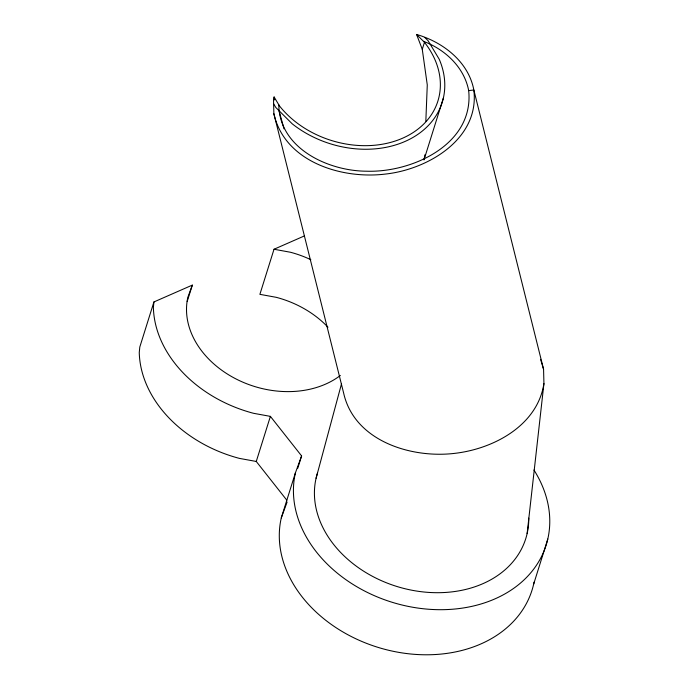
<?xml version="1.0" encoding="UTF-8"?>
<svg xmlns="http://www.w3.org/2000/svg" width="689" height="689" viewBox="0 0 689 689"><rect width="100%" height="100%" fill="white"/><g stroke="black" fill="none" stroke-linecap="round" stroke-linejoin="round"><path stroke-width="1.03" d="M425.836 121.169L427.275 84.936L422.271 49.332L416.578 34.45C443.001 42.115 468.529 61.683 473.843 90.001L543.569 369.252L543.931 383.566L527.119 533.622M187.184 301.498L192.326 285.108L153.923 301.954L153.38 307.466A123.805 95.53 17.4 0 0 253.604 413.314L270.389 416.371L301.61 455.929L297.76 468.227M424.958 154.715L423.976 159.926L443.354 98.096M416.578 34.45L424.467 42.313A90.044 69.477 17.4 0 1 402.557 138.222A90.044 69.477 17.4 0 1 279.484 105.934L274.101 96.977L273.507 99.371L273.869 113.685L343.604 392.937C354.258 441.141 411.471 458.762 455.283 453.293C493.927 448.694 537.463 425.414 543.931 383.566M316.079 478.261L341.443 384.074M153.923 301.954L139.798 347.041L139.256 352.553A123.805 95.53 17.4 0 0 239.471 458.4L256.265 461.458L286.813 500.18M304.538 235.862L274.015 249.254L259.891 294.341L276.263 297.329A90.044 69.477 17.4 0 1 327.964 327.206M256.265 461.458L270.389 416.371M422.271 49.332L424.467 42.313M534.096 582.102A130.557 100.74 17.4 0 1 386.305 649.701A130.557 100.74 17.4 0 1 281.276 517.93L295.409 472.843L301.61 455.929M533.656 584.134L547.789 539.039M192.326 285.108L187.873 297.235A90.044 69.477 17.4 0 0 235.922 378.907A90.044 69.477 17.4 0 0 340.349 375.479M281.276 517.93L287.115 502.014M423.494 41.331C445.094 49.453 464.274 67.281 468.684 90.612L473.843 90.001C479.742 138.911 427.886 169.442 385.547 174.05C341.735 179.51 284.523 161.889 273.869 113.685M274.015 249.254L290.396 252.243A90.044 69.477 17.4 0 1 310.834 259.701M424.82 37.456L428.093 40.72L439.246 59.28A94.539 72.948 17.4 0 1 405.089 141.426A94.539 72.948 17.4 0 1 292.196 123.805L275.858 107.527L273.619 103.806M540.572 359.348L543.569 369.252M278.959 110.619L284.032 128.852M274.101 96.977L274.696 99.974M468.684 90.612C474.213 144.475 411.833 172.861 366.229 171.199C328.024 170.941 279.321 148.307 278.812 104.823M533.958 470.019A130.557 100.74 17.4 0 1 442.39 609.687A130.557 100.74 17.4 0 1 295.409 472.843M528.773 518.094A109.172 84.239 17.4 0 1 409.326 589.715A109.172 84.239 17.4 0 1 317.422 473.283"/></g></svg>
